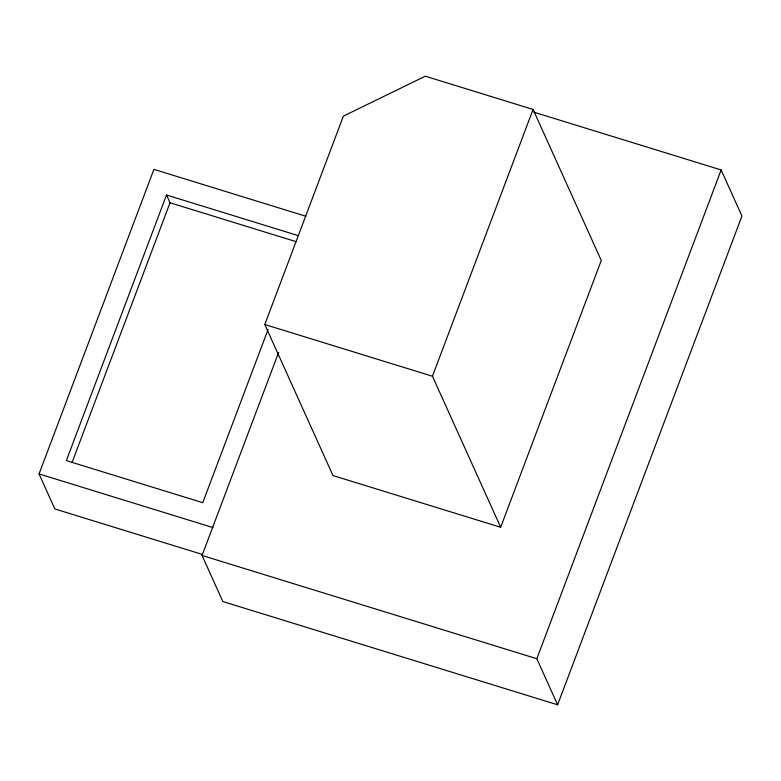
<?xml version="1.0" encoding="UTF-8"?>
<svg xmlns="http://www.w3.org/2000/svg" width="781" height="781" viewBox="0 0 781 781"><rect width="100%" height="100%" fill="white"/><g stroke="black" fill="none" stroke-linecap="round" stroke-linejoin="round"><path stroke-width="1.17" d="M202.191 554.393L54.865 508.948L39.05 473.921L153.906 169.37L305.869 216.249M298.264 235.637L166.519 194.996L66.356 460.614L202.757 502.691L268.108 329.416M72.008 462.684L170.033 202.767L166.519 194.996M264.788 324.515L343.367 116.135L425.274 76.196L533.072 109.447L601.272 260.493L500.66 527.282L332.979 475.551L264.788 324.515L432.459 376.237L500.66 527.282M533.989 112.21L721.146 169.946L741.95 216.025L557.624 704.804L222.858 601.536L202.054 555.457L278.622 352.446M432.459 376.237L533.072 109.447M557.624 704.804L536.82 658.725L721.146 169.946M170.033 202.767L295.94 241.612M39.05 473.921L213.057 527.605M202.054 555.457L536.82 658.725"/></g></svg>
